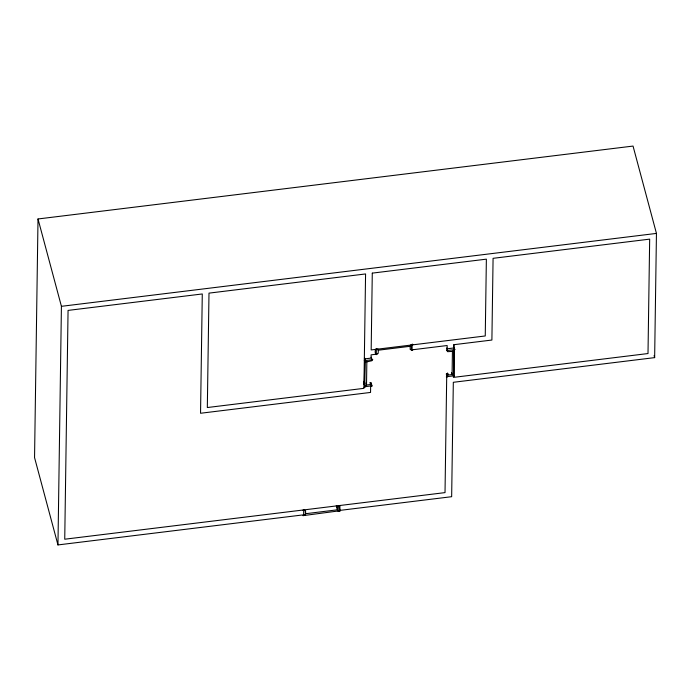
<?xml version="1.0" encoding="UTF-8"?>
<svg xmlns="http://www.w3.org/2000/svg" width="691" height="691" viewBox="0 0 691 691"><rect width="100%" height="100%" fill="white"/><g stroke="black" fill="none" stroke-linecap="round" stroke-linejoin="round"><path stroke-width="1.04" d="M454.134 350.864L452.432 351.071L452.087 374.85L453.788 374.634L453.866 344.705L491.897 340.041L493.08 258.322L649.67 239.138L648.003 353.542L453.391 377.39L453.417 375.757M339.929 505.492L339.86 510.399L451.655 496.699L453.322 382.296L654.645 357.627L656.45 233.411L633.042 146.069L38.014 218.969L34.55 457.589L57.958 544.931L304.066 514.778M57.958 544.931L61.421 306.32L38.014 218.969M303.625 515.201L303.695 510.295M304.558 515.08L302.934 515.659L340.11 510.727L339.678 511.426L338.478 510.925M304.627 510.183L303.435 509.682L303.004 510.381L305.534 510.433L305.672 513.707L305.12 511.642M305.249 515.002L305.267 513.759L337.804 509.768L337.787 511.012M338.547 506.028L340.171 505.449L337.631 506.503L337.398 509.82L336.292 505.691M339.488 505.907L339.411 510.813L338.858 508.731M363.941 386.718L363.915 388.351L207.326 407.535L208.993 293.131L365.574 273.947L363.958 385.086M364.356 383.548L364.701 360.08L365.176 360.071L364.779 387.236L363.915 387.098L364.796 386.044L363.691 381.924M365.954 382.969L366.506 385.034L370.54 384.541L369.979 382.477M370.644 386.304L370.549 392.436L200.545 413.261L202.282 293.96L68.064 310.406L64.738 539.213L304.135 509.88M370.955 382.84L371.49 386.416C373.771 385.932 369.849 384.455 370.868 382.857M371.335 357.187L371.862 360.737L366.843 361.859M376.284 354.103L376.362 349.197M377.226 353.991C374.807 357.463 374.211 346.459 377.295 349.085M377.986 348.998L377.968 350.242L410.506 346.251L410.523 345.016M378.374 350.19L378.141 353.516L375.593 354.189M410.1 346.303L410.238 349.577L412.769 349.629L412.337 350.328L411.145 349.827M411.214 344.93L412.432 344.135L412.838 344.731M411.439 345.008L411.361 349.914L447.155 345.526L447.112 348.791L453.823 347.97M412.078 349.715L412.147 344.809M446.732 374.945L445.021 492.614L305.189 509.751M446.887 347.927L447.682 351.684L452.424 351.374M447.189 375.593L446.602 373.572C449.064 374.79 444.762 377.182 447.051 377.156C446.075 374.885 449.772 375.42 447.509 372.976M453.633 360.521L453.866 344.705M453.598 347.107L454.151 349.171L453.762 376.336L454.462 376.18L453.78 375.144M364.762 360.123L364.295 360.564L365.159 361.263M370.531 384.602L371.516 384.93M61.421 306.32L656.45 233.411M375.576 354.293L371.102 354.846L371.05 358.111L364.338 358.931M371.888 359.251L372.769 359.45L371.87 360.443M447.44 349.991L446.559 350.484L447.423 351.183M454.151 349.171L455.041 349.37L454.134 350.363M365.15 361.764L366.852 361.557L366.506 385.336L364.805 385.543L363.691 381.389M448.062 375.04L452.087 374.548L451.534 372.484M364.788 386.727L371.499 385.906M447.06 376.647L453.771 375.826M371.741 385.198L371.188 383.134M654.092 355.545L654.645 357.627M453.59 347.599L454.151 349.681L447.44 350.501L446.878 348.419M446.282 373.935L446.835 375.99M371.317 357.679L371.879 359.761L365.168 360.581L364.606 358.499M364.623 358.007L365.176 360.071M363.734 382.987L364.563 386.07M363.673 383.108L364.779 387.236M338.996 506.598L340.11 510.727M339.022 507.272L339.575 509.353M336.69 505.622L337.528 508.731M453.642 359.674L453.788 374.634M372.285 273.126L371.171 349.94L485.255 335.964L486.369 259.151L372.285 273.126"/></g></svg>
